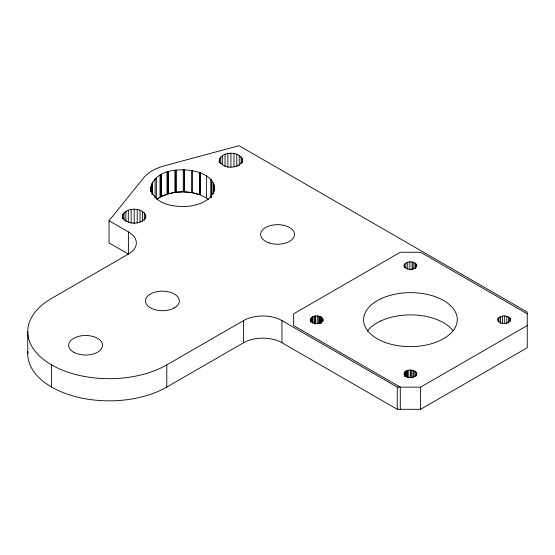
<?xml version="1.0" encoding="UTF-8"?>
<svg xmlns="http://www.w3.org/2000/svg" width="555" height="555" viewBox="0 0 555 555"><rect width="100%" height="100%" fill="white"/><g stroke="black" fill="none" stroke-linecap="round" stroke-linejoin="round"><path stroke-width="0.83" d="M27.75 353.819L27.75 331.654M51.601 387.071L51.601 364.906A81.446 47.022 0 0 1 51.601 298.41L128.392 254.079L128.392 231.914L109.044 220.744L143.807 177.704C149.045 171.46 156.774 167.915 164.488 165.765L239.038 145.694L527.25 312.09L527.25 347.728L420.6 409.306L397.262 409.306L281.961 342.74A27.146 15.672 0 0 0 243.569 342.74L166.784 387.071A81.446 47.022 0 0 1 76.188 396.811A81.446 47.022 0 0 1 27.847 351.516M166.784 387.071L166.784 364.906L243.569 320.575A27.146 15.672 0 0 1 281.961 320.575L397.262 387.14L420.6 387.14L527.25 325.563M243.569 342.74L243.569 320.575M281.961 342.74L281.961 320.575M404.054 265.276C405.094 270.583 414.814 270.701 416.826 265.921L416.632 264.638C413.829 260.344 403.645 260.843 404.054 266.976M150.717 188.069C155.039 167.659 184.433 167.561 200.036 172.633C206.925 175.262 214.514 180.451 214.605 188.631C212.836 199.8 200.494 204.33 190.698 205.988C176.4 207.799 153.811 205.26 150.717 188.069L150.717 191.482M310.502 318.958C312.645 314.359 323.863 314.949 322.795 320.859C320.159 324.731 310.398 324.432 310.502 318.958L310.502 320.665M416.576 374.674L416.632 372.849C414.183 368.763 403.638 368.964 404.255 374.778C406.975 378.392 413.752 378.524 416.479 374.875M497.96 318.743C497.44 324.689 508.755 324.966 510.544 320.027C509.587 314.768 500.617 314.838 497.96 318.743L497.96 321.303M122.433 216.138C125.187 206.835 143.19 206.835 145.944 216.138C143.19 225.441 125.187 225.441 122.433 216.138L122.433 218.684M219.169 161.914C219.093 150.315 242.757 150.315 242.681 161.914M242.681 160.208C239.926 169.511 221.924 169.511 219.169 160.208M416.77 373.827L415.917 375.666M156.968 199.411L160.013 197.282L160.013 175.116M157.592 198.683C169.892 191.01 185.8 190.018 199.405 194.625L199.405 172.459M208.382 199.571L206.404 197.927L200.286 194.874L192.474 192.724L192.474 170.558M527.25 313.839L420.6 252.261L400.28 252.261L293.63 313.839L293.63 325.563L400.28 387.14L400.28 409.306M174.305 307.81L174.707 308.046M510.35 318.743L510.35 320.45M509.969 318.133L509.969 321.546M508.685 317.085L508.685 323.052M506.861 316.343L506.861 323.163M504.71 316.01L504.71 323.683M502.497 316.128L502.497 322.948M500.478 316.669L500.478 323.489M498.903 317.578L498.903 321.838M420.6 387.14L420.6 409.306M416.632 264.638L416.632 266.344M416.632 372.849L416.632 374.556M415.917 376.255L415.917 371.989L414.904 371.226L414.904 376.346M415.695 263.472L415.695 268.585M414.973 262.98L414.973 268.093M413.586 370.643L413.586 377.462M413.149 262.238L413.149 269.057M412.101 262.022L412.101 269.695M412.101 370.234L412.101 377.906M410.998 370.116L410.998 377.788M410.402 370.15L410.402 377.823M409.881 261.904L409.881 269.577M408.778 370.234L408.778 377.906M407.731 262.238L407.731 269.057M407.391 370.608L407.391 377.428M407.224 370.643L407.224 377.462M406.76 370.775L406.76 376.741M405.906 262.98L405.906 268.093M405.906 371.191L405.906 376.304M405.351 371.642L405.351 376.762M404.893 371.989L404.893 376.255M404.838 372.072L404.838 376.332M404.63 264.034L404.63 267.441M404.63 372.238L404.63 375.652M404.248 372.849L404.207 374.798M397.262 387.14L397.262 409.306M323.038 319.056L323.079 321.296M322.538 318.133L322.538 321.546M321.636 317.321L321.636 322.434M321.387 317.189L321.387 323.156M321.262 317.085L321.262 323.052M320.957 316.96L320.957 322.927M320.401 316.669L320.401 323.489M319.742 316.468L319.742 323.287M319.437 316.343L319.437 323.163M319.215 316.315L319.215 323.135M318.917 316.225L318.917 323.045M317.287 316.01L317.287 323.683M315.615 316.052L315.615 323.725M315.289 316.114L315.289 323.787M315.067 316.128L315.067 323.801M314.012 316.343L314.012 323.163M312.604 316.863L312.604 322.83M312.375 317.009L312.375 322.975M312.188 317.085L312.188 323.052M311.473 317.578L311.473 321.838M310.696 318.438L310.696 321.844M310.627 318.625L310.627 322.032M310.335 319.382L310.335 321.081M242.278 158.452L242.278 162.712M241.106 156.815L241.106 163.635M239.24 155.407L239.24 165.64M236.805 154.332L236.805 166.264M233.967 153.652L233.967 166.438M230.922 153.423L230.922 167.062M227.883 153.652L227.883 167.291M225.046 154.332L225.046 166.264M222.611 155.407L222.611 164.786M220.744 156.815L220.744 163.635M219.565 158.452L219.565 162.712M214.424 187.555L214.424 190.962M213.8 183.982L213.8 193.362M212.995 182.72L212.995 193.799M211.157 179.737L211.157 197.642M211.011 179.598L211.011 197.504M206.404 175.762L206.404 197.927M200.286 172.709L200.286 194.874M200.036 172.633L200.036 194.798M191.614 170.468L191.614 192.634L184.385 191.863L184.385 169.698M184.239 169.684L184.239 191.85M183.268 169.733L183.268 191.898L176.108 192.231L176.108 170.066M175.9 170.073L175.9 192.238M174.881 170.281L174.881 192.446L168.297 193.799L168.297 171.634M168.012 171.696L168.012 193.861M167.027 172.085L167.027 194.25L161.332 196.519L161.332 174.353M161.123 174.436L161.123 196.602M160.756 174.686L160.756 196.852M156.357 177.669L156.357 198.988M155.095 178.856L155.095 197.615M152.611 181.874L152.611 194.659M151.855 183.296L151.855 194.375M150.849 186.459L150.849 191.579M145.542 214.383L145.542 218.628M144.369 212.745L144.369 220.391M142.503 211.337L142.503 221.535M140.068 210.262L140.068 222.153M137.231 209.582L137.231 223.172M134.185 209.346L134.185 223.79M131.147 209.582L131.147 223.172M128.309 210.262L128.309 222.153M125.874 211.337L125.874 221.535M124.008 212.745L124.008 220.391M122.828 214.383L122.828 218.628M109.044 220.744L109.044 242.91L128.392 254.079A27.146 15.672 0 0 0 128.392 231.914M380.439 298.985A46.849 26.987 -0.2 0 1 456.585 314.879A46.849 26.987 -0.2 0 1 394.425 345.043A46.849 26.987 -0.2 0 1 380.258 299.076M380.439 321.151A46.849 26.924 -0.1 0 1 452.887 330.378M367.306 331.245A46.849 27.049 0 0 1 380.335 321.081M166.784 364.906A81.446 47.022 0 0 1 51.601 364.906M176.539 306.325L173.639 308.254A16.941 9.782 0 0 1 153.069 309.1L149.725 307.428A16.941 9.782 0 0 1 149.6 294.532A16.941 9.782 0 0 1 171.731 292.776L175.068 294.448A16.941 9.782 0 0 1 176.539 306.325M269.106 242.91A16.941 9.782 0 0 0 294.518 234.439A16.941 9.782 0 0 0 269.106 225.968A16.941 9.782 0 0 0 269.106 242.91M73.635 352.189A16.941 9.782 0 0 0 101.974 347.805A16.941 9.782 0 0 0 81.231 335.824A16.941 9.782 0 0 0 73.635 352.189"/></g></svg>
